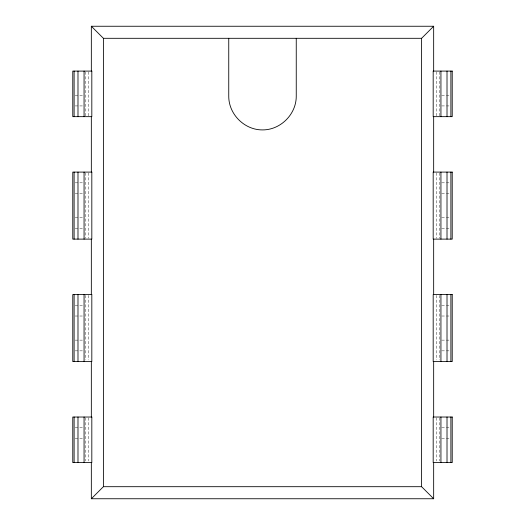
<?xml version="1.0" encoding="UTF-8"?>
<svg xmlns="http://www.w3.org/2000/svg" width="525" height="525" viewBox="0 0 525 525"><rect width="100%" height="100%" fill="white"/><g stroke="black" fill="none" stroke-linecap="round" stroke-linejoin="round"><path stroke-width="0.39" stroke-dasharray="2.62 1.97" d="M75.187 95.196L83.226 95.196M441.774 95.196L449.813 95.196M75.187 105.925L83.226 105.925M441.774 105.925L449.813 105.925M75.187 182.825L83.226 182.825M441.774 182.825L449.813 182.825M75.187 193.554L83.226 193.554M441.774 193.554L449.813 193.554M75.187 217.658L83.226 217.658M441.774 217.658L449.813 217.658M75.187 228.388L83.226 228.388M441.774 228.388L449.813 228.388M75.187 305.287L83.226 305.287M441.774 305.287L449.813 305.287M75.187 316.017L83.226 316.017M441.774 316.017L449.813 316.017M75.187 340.128L83.226 340.128M441.774 340.128L449.813 340.128M75.187 350.851L83.226 350.851M441.774 350.851L449.813 350.851M75.187 427.757L83.226 427.757M441.774 427.757L449.813 427.757M75.187 438.48L83.226 438.48M441.774 438.48L449.813 438.48M439.261 71.905L439.261 115.841M439.261 172.915L439.261 238.298M439.261 295.378L439.261 359.947M439.261 417.841L439.261 460.963M436.623 71.905L436.623 115.841M436.623 172.915L436.623 238.298M436.623 295.378L436.623 359.947M436.623 417.841L436.623 460.963M88.377 71.905L88.377 115.841M88.377 172.915L88.377 238.298M88.377 295.378L88.377 359.947M88.377 417.841L88.377 460.963M85.739 71.905L85.739 115.841M85.739 172.915L85.739 238.298M85.739 295.378L85.739 359.947M85.739 417.841L85.739 460.963"/><path stroke-width="0.79" d="M433.663 462.591L433.663 498.75L421.608 486.695L421.608 38.305L433.663 26.25L433.663 71.092M91.337 462.591L91.337 498.75L103.392 486.695L103.392 38.305L91.337 26.25L91.337 71.092M91.337 26.25L433.663 26.25M103.392 38.305L421.608 38.305M103.392 486.695L421.608 486.695M91.337 498.75L433.663 498.75M450.89 71.092L450.89 116.655M450.89 172.095L450.89 239.118M450.89 294.564L450.89 361.581M450.89 417.027L450.89 462.591M447.011 71.092L447.011 116.655M447.011 172.095L447.011 239.118M447.011 294.564L447.011 361.581M447.011 417.027L447.011 462.591M440.934 71.092L440.934 116.655M440.934 172.095L440.934 239.118M440.934 294.564L440.934 361.581M440.934 417.027L440.934 462.591M433.663 116.655L433.663 172.095M433.663 239.118L433.663 294.564M433.663 361.581L433.663 417.027M296.251 38.305L296.251 96.16C296.363 114.227 280.56 130.023 262.5 129.911C244.44 130.023 228.637 114.227 228.749 96.16L228.749 38.305M91.337 116.655L91.337 172.095M91.337 239.118L91.337 294.564M91.337 361.581L91.337 417.027M84.066 71.092L84.066 116.655M84.066 172.095L84.066 239.118M84.066 294.564L84.066 361.581M84.066 417.027L84.066 462.591M77.989 71.092L77.989 116.655M77.989 172.095L77.989 239.118M77.989 294.564L77.989 361.581M77.989 417.027L77.989 462.591M74.11 71.092L74.11 116.655M74.11 172.095L74.11 239.118M74.11 294.564L74.11 361.581M74.11 417.027L74.11 462.591M91.816 71.092L72.778 71.092L72.778 116.655L91.816 116.655L91.816 71.092M452.222 71.092L433.184 71.092L433.184 116.655L452.222 116.655L452.222 71.092M91.816 172.095L72.778 172.095L72.778 239.118L91.816 239.118L91.816 172.095M452.222 172.095L433.184 172.095L433.184 239.118L452.222 239.118L452.222 172.095M91.816 294.564L72.778 294.564L72.778 361.581L91.816 361.581L91.816 294.564M452.222 294.564L433.184 294.564L433.184 361.581L452.222 361.581L452.222 294.564M91.816 417.027L72.778 417.027L72.778 462.591L91.816 462.591L91.816 417.027M452.222 417.027L433.184 417.027L433.184 462.591L452.222 462.591L452.222 417.027"/></g></svg>
